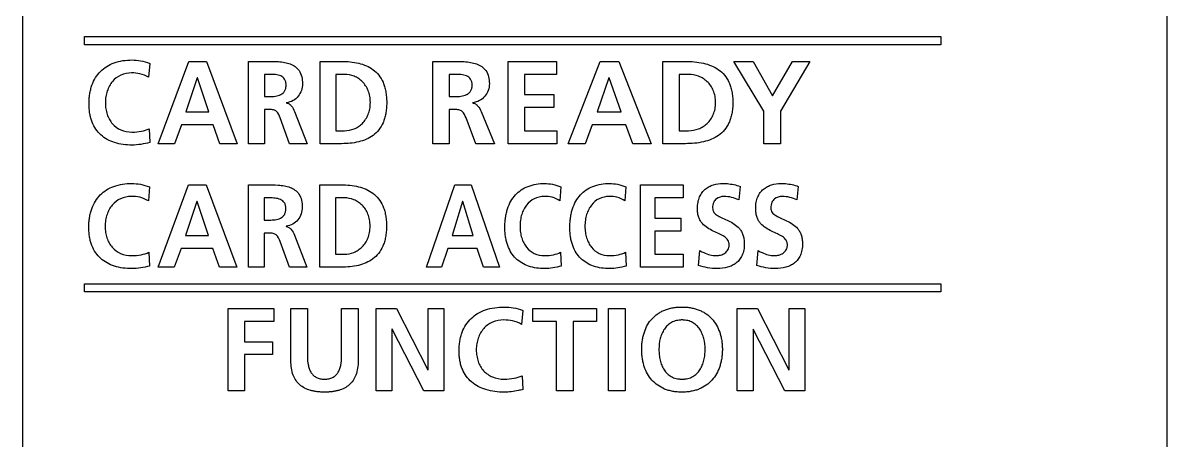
# Model space of a CAD drawing. Extents: x -3 to 204, y 0 to 150.
# Drawn here: x 176 to 203.8, y 91.8 to 101.93 of the extents above; entities that cross this region are included whole.
import ezdxf

# ---------------------------------------------------------------- set-up
doc = ezdxf.new("R2010")
doc.units = 0
doc.header["$LTSCALE"] = 19.36
doc.layers.get('0').update_dxf_attribs({"linetype": 'CONTINUOUS'})

msp = doc.modelspace()

# ---------------------------------------------------------------- linework, layer by layer
at = {"color": 7, "linetype": 'CONTINUOUS'}
for p, q in [((176, 16.5), (176, 121.5)), ((203.8, 16.5), (203.8, 121.5)), ((177.5007, 101.5994), (198.3008, 101.5994)), ((177.5007, 101.3992), (177.5007, 101.5994)), ((198.3008, 101.5994), (198.3008, 101.3992)), ((198.3008, 101.3992), (177.5007, 101.3992)), ((179.0806, 100.9496), (179.0534, 100.6116)), ((179.2887, 98.9993), (180.0294, 100.9982)), ((180.0294, 100.9982), (180.46, 100.9982)), ((180.46, 100.9982), (181.2062, 98.9993)), ((181.4849, 100.9982), (181.8963, 100.9982)), ((181.4849, 98.9993), (181.4849, 100.9982)), ((183.2213, 100.9982), (183.7415, 100.9982)), ((183.2213, 98.9993), (183.2213, 100.9982)), ((185.9591, 100.9982), (186.3918, 100.9982)), ((185.9591, 98.9993), (185.9591, 100.9982)), ((187.787, 100.9982), (188.9666, 100.9982)), ((187.787, 98.9993), (187.787, 100.9982)), ((188.9666, 100.9982), (188.9666, 100.6833)), ((189.245, 98.9993), (190.0239, 100.9982)), ((190.0239, 100.9982), (190.4763, 100.9982)), ((190.4763, 100.9982), (191.2611, 98.9993)), ((191.5477, 100.9982), (192.0948, 100.9982)), ((191.5477, 98.9993), (191.5477, 100.9982)), ((193.2723, 100.9982), (193.7419, 100.9982)), ((194.0027, 99.7896), (193.2723, 100.9982)), ((193.7419, 100.9982), (194.2146, 100.1593)), ((194.2146, 100.1593), (194.6955, 100.9982)), ((195.1196, 100.9982), (194.4037, 99.7896)), ((194.6955, 100.9982), (195.1196, 100.9982)), ((181.9917, 100.6833), (181.8663, 100.6833)), ((181.8663, 100.6833), (181.8663, 100.1448)), ((183.8149, 100.6833), (183.6026, 100.6833)), ((183.6026, 100.6833), (183.6026, 99.3142)), ((186.4917, 100.6833), (186.3601, 100.6833)), ((186.3601, 100.6833), (186.3601, 100.1448)), ((188.9666, 100.6833), (188.1877, 100.6833)), ((188.1877, 100.6833), (188.1877, 100.1907)), ((192.172, 100.6833), (191.9487, 100.6833)), ((191.9487, 100.6833), (191.9487, 99.3142)), ((180.234, 100.5972), (179.9588, 99.7724)), ((180.2395, 100.5972), (180.234, 100.5972)), ((180.5145, 99.7724), (180.2395, 100.5972)), ((190.2386, 100.5972), (189.9492, 99.7724)), ((190.2444, 100.5972), (190.2386, 100.5972)), ((190.5335, 99.7724), (190.2444, 100.5972)), ((181.8663, 100.1448), (181.9917, 100.1448)), ((186.3601, 100.1448), (186.4917, 100.1448)), ((188.1877, 100.1907), (188.9008, 100.1907)), ((188.9008, 100.1907), (188.9008, 99.8758)), ((181.989, 99.8299), (181.8663, 99.8299)), ((181.8663, 99.8299), (181.8663, 98.9993)), ((182.4003, 99.9929), (182.4003, 99.9874)), ((186.4889, 99.8299), (186.3601, 99.8299)), ((186.3601, 99.8299), (186.3601, 98.9993)), ((186.9216, 99.9929), (186.9216, 99.9874)), ((188.9008, 99.8758), (188.1877, 99.8758)), ((188.1877, 99.8758), (188.1877, 99.3142)), ((179.9588, 99.7724), (180.5145, 99.7724)), ((182.4816, 98.9993), (182.2528, 99.6236)), ((182.6015, 99.781), (182.9067, 98.9993)), ((187.0074, 98.9993), (186.7666, 99.6236)), ((187.1332, 99.781), (187.4543, 98.9993)), ((189.9492, 99.7724), (190.5335, 99.7724)), ((194.0027, 98.9993), (194.0027, 99.7896)), ((194.4037, 99.7896), (194.4037, 98.9993)), ((179.0668, 99.3631), (179.0834, 99.0279)), ((179.8499, 99.4575), (179.6835, 98.9993)), ((180.6206, 99.4575), (179.8499, 99.4575)), ((180.7839, 98.9993), (180.6206, 99.4575)), ((183.6026, 99.3142), (183.8149, 99.3142)), ((188.1877, 99.3142), (188.9722, 99.3142)), ((188.9722, 99.3142), (188.9722, 98.9993)), ((189.8348, 99.4575), (189.6601, 98.9993)), ((190.6451, 99.4575), (189.8348, 99.4575)), ((190.8174, 98.9993), (190.6451, 99.4575)), ((191.9487, 99.3142), (192.172, 99.3142)), ((179.6835, 98.9993), (179.2887, 98.9993)), ((181.2062, 98.9993), (180.7839, 98.9993)), ((181.8663, 98.9993), (181.4849, 98.9993)), ((182.9067, 98.9993), (182.4816, 98.9993)), ((183.7415, 98.9993), (183.2213, 98.9993)), ((186.3601, 98.9993), (185.9591, 98.9993)), ((187.4543, 98.9993), (187.0074, 98.9993)), ((188.9722, 98.9993), (187.787, 98.9993)), ((189.6601, 98.9993), (189.245, 98.9993)), ((191.2611, 98.9993), (190.8174, 98.9993)), ((192.0948, 98.9993), (191.5477, 98.9993)), ((194.4037, 98.9993), (194.0027, 98.9993)), ((179.0751, 97.9496), (179.0482, 97.6117)), ((179.2832, 95.9993), (180.0242, 97.9982)), ((180.0242, 97.9982), (180.4545, 97.9982)), ((180.4545, 97.9982), (181.2007, 95.9993)), ((181.4798, 97.9982), (181.8911, 97.9982)), ((181.4798, 95.9993), (181.4798, 97.9982)), ((183.2161, 97.9982), (183.7363, 97.9982)), ((183.2161, 95.9993), (183.2161, 97.9982)), ((185.8075, 95.9993), (186.4931, 97.9982)), ((186.4931, 97.9982), (186.8906, 97.9982)), ((186.8906, 97.9982), (187.581, 95.9993)), ((189.0738, 97.9496), (189.0486, 97.6117)), ((190.6516, 97.9496), (190.6265, 97.6117)), ((191.0027, 97.9982), (192.0407, 97.9982)), ((191.0027, 95.9993), (191.0027, 97.9982)), ((192.0407, 97.9982), (192.0407, 97.6833)), ((193.4246, 97.961), (193.3919, 97.6316)), ((194.8388, 97.961), (194.8061, 97.6316)), ((180.2285, 97.5972), (179.9536, 96.7724)), ((180.234, 97.5972), (180.2285, 97.5972)), ((180.5089, 96.7724), (180.234, 97.5972)), ((181.9862, 97.6833), (181.8608, 97.6833)), ((181.8608, 97.6833), (181.8608, 97.1448)), ((183.8097, 97.6833), (183.5971, 97.6833)), ((183.5971, 97.6833), (183.5971, 96.3142)), ((186.6819, 97.5972), (186.4273, 96.7724)), ((186.6867, 97.5972), (186.6819, 97.5972)), ((186.9413, 96.7724), (186.6867, 97.5972)), ((192.0407, 97.6833), (191.3555, 97.6833)), ((191.3555, 97.6833), (191.3555, 97.1907)), ((181.8608, 97.1448), (181.9862, 97.1448)), ((191.3555, 97.1907), (191.9828, 97.1907)), ((191.9828, 97.1907), (191.9828, 96.8758)), ((179.9536, 96.7724), (180.5089, 96.7724)), ((181.9834, 96.83), (181.8608, 96.83)), ((181.8608, 96.83), (181.8608, 95.9993)), ((182.3948, 96.9929), (182.3948, 96.9874)), ((182.5963, 96.781), (182.9012, 95.9993)), ((186.4273, 96.7724), (186.9413, 96.7724)), ((191.9828, 96.8758), (191.3555, 96.8758)), ((191.3555, 96.8758), (191.3555, 96.3142)), ((182.4764, 95.9993), (182.2477, 96.6236)), ((179.0617, 96.3631), (179.0778, 96.0279)), ((179.8447, 96.4575), (179.6783, 95.9993)), ((180.6154, 96.4575), (179.8447, 96.4575)), ((180.7787, 95.9993), (180.6154, 96.4575)), ((183.5971, 96.3142), (183.8097, 96.3142)), ((186.3263, 96.4575), (186.1727, 95.9993)), ((187.0395, 96.4575), (186.3263, 96.4575)), ((187.1907, 95.9993), (187.0395, 96.4575)), ((189.061, 96.3631), (189.0762, 96.0279)), ((190.6389, 96.3631), (190.6541, 96.0279)), ((191.3555, 96.3142), (192.0459, 96.3142)), ((192.0459, 96.3142), (192.0459, 95.9993)), ((192.4169, 96.0424), (192.4496, 96.4031)), ((193.8311, 96.0424), (193.8639, 96.4031)), ((179.6783, 95.9993), (179.2832, 95.9993)), ((181.2007, 95.9993), (180.7787, 95.9993)), ((181.8608, 95.9993), (181.4798, 95.9993)), ((182.9012, 95.9993), (182.4764, 95.9993)), ((183.7363, 95.9993), (183.2161, 95.9993)), ((186.1727, 95.9993), (185.8075, 95.9993)), ((187.581, 95.9993), (187.1907, 95.9993)), ((192.0459, 95.9993), (191.0027, 95.9993)), ((177.5007, 95.5994), (198.3008, 95.5994)), ((177.5007, 95.3992), (177.5007, 95.5994)), ((198.3008, 95.3992), (177.5007, 95.3992)), ((198.3008, 95.5994), (198.3008, 95.3992)), ((180.9861, 94.9982), (182.0971, 94.9982)), ((180.9861, 92.9994), (180.9861, 94.9982)), ((182.0971, 94.9982), (182.0971, 94.6833)), ((182.513, 94.9982), (182.9136, 94.9982)), ((182.513, 93.7211), (182.513, 94.9982)), ((182.9136, 94.9982), (182.9136, 93.8441)), ((183.7442, 94.9982), (184.1452, 94.9982)), ((183.7442, 93.8441), (183.7442, 94.9982)), ((184.1452, 94.9982), (184.1452, 93.7211)), ((184.5838, 94.9982), (185.0764, 94.9982)), ((184.5838, 92.9994), (184.5838, 94.9982)), ((185.0764, 94.9982), (185.8382, 93.5034)), ((185.844, 94.9982), (186.2278, 94.9982)), ((185.844, 93.5034), (185.844, 94.9982)), ((186.2278, 94.9982), (186.2278, 92.9994)), ((188.1467, 94.9496), (188.1181, 94.6117)), ((188.3934, 94.9982), (189.9399, 94.9982)), ((188.3934, 94.6833), (188.3934, 94.9982)), ((189.9399, 94.9982), (189.9399, 94.6833)), ((190.2303, 94.9982), (190.6313, 94.9982)), ((190.2303, 92.9994), (190.2303, 94.9982)), ((190.6313, 94.9982), (190.6313, 92.9994)), ((193.3557, 94.9982), (193.8483, 94.9982)), ((193.3557, 92.9994), (193.3557, 94.9982)), ((193.8483, 94.9982), (194.6097, 93.5034)), ((194.6156, 94.9982), (194.9994, 94.9982)), ((194.6156, 93.5034), (194.6156, 94.9982)), ((194.9994, 94.9982), (194.9994, 92.9994)), ((182.0971, 94.6833), (181.3867, 94.6833)), ((181.3867, 94.6833), (181.3867, 94.1907)), ((188.9663, 94.6833), (188.3934, 94.6833)), ((188.9663, 92.9994), (188.9663, 94.6833)), ((189.9399, 94.6833), (189.3673, 94.6833)), ((189.3673, 94.6833), (189.3673, 92.9994)), ((184.9731, 94.4942), (184.9676, 94.4942)), ((184.9676, 94.4942), (184.9676, 92.9994)), ((185.7379, 92.9994), (184.9731, 94.4942)), ((193.745, 94.4942), (193.7395, 94.4942)), ((193.7395, 94.4942), (193.7395, 92.9994)), ((194.5098, 92.9994), (193.745, 94.4942)), ((181.3867, 94.1907), (182.0627, 94.1907)), ((182.0627, 94.1907), (182.0627, 93.8758)), ((182.0627, 93.8758), (181.3867, 93.8758)), ((181.3867, 93.8758), (181.3867, 92.9994)), ((185.8382, 93.5034), (185.844, 93.5034)), ((194.6097, 93.5034), (194.6156, 93.5034)), ((188.1322, 93.3632), (188.1495, 93.028)), ((181.3867, 92.9994), (180.9861, 92.9994)), ((184.9676, 92.9994), (184.5838, 92.9994)), ((186.2278, 92.9994), (185.7379, 92.9994)), ((189.3673, 92.9994), (188.9663, 92.9994)), ((190.6313, 92.9994), (190.2303, 92.9994)), ((193.7395, 92.9994), (193.3557, 92.9994)), ((194.9994, 92.9994), (194.5098, 92.9994))]:
    msp.add_line(p, q, dxfattribs=at)
for points, knots in [([(178.65, 98.9649), (178.5076, 98.9649), (178.2975, 98.99), (178.0484, 99.0958), (177.8928, 99.2057), (177.7668, 99.3492), (177.6911, 99.4936), (177.6481, 99.6225), (177.6243, 99.7292), (177.6124, 99.8234), (177.6076, 99.9026), (177.6064, 99.9646), (177.6075, 100.0271), (177.6121, 100.1081), (177.6232, 100.2051), (177.6457, 100.3159), (177.6865, 100.4511), (177.7587, 100.6043), (177.8807, 100.7601), (178.0343, 100.8825), (178.2858, 101.0033), (178.503, 101.0326), (178.65, 101.0326)], [0, 0, 0, 0, 0.1282194, 0.1864203, 0.2424287, 0.2983827, 0.3568519, 0.3879177, 0.4206079, 0.4552279, 0.4733551, 0.4920693, 0.5110789, 0.5295808, 0.5651463, 0.5989711, 0.6312765, 0.6922477, 0.7503482, 0.8080039, 0.8675941, 1, 1, 1, 1]), ([(178.65, 101.0326), (178.7203, 101.0326), (178.8671, 101.0173), (179.0099, 100.9787), (179.0806, 100.9496)], [0, 0, 0, 0, 0.4793462, 1, 1, 1, 1]), ([(181.8963, 100.9982), (182.0004, 100.9982), (182.1554, 100.9996), (182.3571, 100.9774), (182.4966, 100.9418), (182.6205, 100.8786), (182.7631, 100.7328), (182.7923, 100.5668), (182.7923, 100.457)], [0, 0, 0, 0, 0.2590775, 0.3849479, 0.503667, 0.6155466, 0.726778, 1, 1, 1, 1]), ([(183.7415, 100.9982), (183.8814, 100.9982), (184.0888, 100.9815), (184.3454, 100.8981), (184.5137, 100.8023), (184.6551, 100.6659), (184.7413, 100.5194), (184.7907, 100.3835), (184.8186, 100.2664), (184.8324, 100.1609), (184.8381, 100.0704), (184.8396, 99.9988), (184.8381, 99.9271), (184.8324, 99.8366), (184.8186, 99.7311), (184.7907, 99.614), (184.7413, 99.4781), (184.6551, 99.3316), (184.5137, 99.1952), (184.3454, 99.0994), (184.0888, 99.016), (183.8814, 98.9993), (183.7415, 98.9993)], [0, 0, 0, 0, 0.1234038, 0.1810895, 0.2368133, 0.2927297, 0.3523319, 0.3849069, 0.4200251, 0.4582188, 0.4786323, 0.5, 0.5213677, 0.5417812, 0.5799749, 0.6150931, 0.6476681, 0.7072703, 0.7631867, 0.8189105, 0.8765962, 1, 1, 1, 1]), ([(186.3918, 100.9982), (186.5012, 100.9982), (186.6641, 100.9996), (186.8759, 100.9774), (187.0223, 100.942), (187.1521, 100.8792), (187.3013, 100.7352), (187.3337, 100.5672), (187.3337, 100.457)], [0, 0, 0, 0, 0.2634483, 0.3913897, 0.5117658, 0.6243808, 0.734728, 1, 1, 1, 1]), ([(192.0948, 100.9982), (192.2418, 100.9982), (192.4593, 100.9816), (192.7291, 100.8984), (192.9058, 100.8029), (193.0546, 100.667), (193.1459, 100.52), (193.1979, 100.3837), (193.2273, 100.2666), (193.2419, 100.1609), (193.2479, 100.0704), (193.2494, 99.9988), (193.2479, 99.9271), (193.2419, 99.8366), (193.2273, 99.731), (193.1979, 99.6138), (193.1459, 99.4776), (193.0546, 99.3305), (192.9058, 99.1946), (192.7291, 99.0991), (192.4593, 99.0159), (192.2418, 98.9993), (192.0948, 98.9993)], [0, 0, 0, 0, 0.126202, 0.1849432, 0.2412731, 0.2971522, 0.3559569, 0.3878561, 0.4221316, 0.4593353, 0.4792053, 0.5, 0.5207947, 0.5406647, 0.5778684, 0.6121439, 0.6440431, 0.7028478, 0.7587269, 0.8150568, 0.873798, 1, 1, 1, 1]), ([(178.642, 100.7178), (178.5517, 100.7178), (178.3737, 100.6838), (178.1957, 100.5459), (178.0984, 100.4028), (178.0446, 100.2781), (178.0176, 100.1642), (178.0065, 100.0679), (178.0038, 99.9931), (178.0065, 99.9186), (178.0173, 99.8234), (178.0439, 99.7109), (178.0974, 99.588), (178.1951, 99.4468), (178.3774, 99.3115), (178.5575, 99.2801), (178.65, 99.2801)], [0, 0, 0, 0, 0.1257145, 0.2428695, 0.3029401, 0.3653613, 0.4309092, 0.4650608, 0.5001885, 0.5350154, 0.5688077, 0.6335029, 0.6950086, 0.7543005, 0.8712802, 1, 1, 1, 1]), ([(179.0534, 100.6116), (178.9888, 100.65), (178.8541, 100.7064), (178.7099, 100.7178), (178.642, 100.7178)], [0, 0, 0, 0, 0.5254599, 1, 1, 1, 1]), ([(181.9917, 100.1448), (182.0392, 100.1448), (182.11, 100.1474), (182.2012, 100.165), (182.2639, 100.1877), (182.3189, 100.2229), (182.3545, 100.2646), (182.3748, 100.3048), (182.3863, 100.3399), (182.392, 100.3722), (182.3944, 100.4002), (182.395, 100.4222), (182.3944, 100.4441), (182.3921, 100.471), (182.3864, 100.502), (182.375, 100.5356), (182.3549, 100.5739), (182.3194, 100.6134), (182.2646, 100.6458), (182.2021, 100.6662), (182.1106, 100.6816), (182.0395, 100.6833), (181.9917, 100.6833)], [0, 0, 0, 0, 0.1282826, 0.1906506, 0.2502029, 0.3074432, 0.3651439, 0.395823, 0.4287209, 0.4646789, 0.4840724, 0.5045345, 0.5242979, 0.5429931, 0.5775674, 0.609125, 0.6385446, 0.6941096, 0.7498773, 0.8086169, 0.8707425, 1, 1, 1, 1]), ([(183.8149, 99.3142), (183.8938, 99.3142), (184.0144, 99.338), (184.1561, 99.4131), (184.2517, 99.4913), (184.3322, 99.5903), (184.3828, 99.688), (184.4124, 99.7746), (184.429, 99.8453), (184.4393, 99.9205), (184.4427, 99.9988), (184.4393, 100.077), (184.429, 100.1523), (184.4124, 100.2231), (184.3828, 100.3097), (184.3322, 100.4074), (184.2517, 100.5064), (184.1561, 100.5845), (184.0144, 100.6596), (183.8938, 100.6833), (183.8149, 100.6833)], [0, 0, 0, 0, 0.114571, 0.1725432, 0.2315493, 0.2924356, 0.356377, 0.3899981, 0.4249793, 0.4615572, 0.4999812, 0.5384326, 0.5750306, 0.6100255, 0.6436546, 0.7075986, 0.7684765, 0.8274709, 0.8854335, 1, 1, 1, 1]), ([(186.4917, 100.1448), (186.5417, 100.1448), (186.6162, 100.1474), (186.712, 100.165), (186.7779, 100.1876), (186.8356, 100.2225), (186.8733, 100.2644), (186.8948, 100.3047), (186.9069, 100.3399), (186.9129, 100.3722), (186.9154, 100.4002), (186.916, 100.4222), (186.9154, 100.4441), (186.9129, 100.471), (186.907, 100.5021), (186.895, 100.5357), (186.8736, 100.5742), (186.8361, 100.6137), (186.7786, 100.6459), (186.713, 100.6662), (186.6167, 100.6816), (186.542, 100.6833), (186.4917, 100.6833)], [0, 0, 0, 0, 0.130692, 0.1940865, 0.2543589, 0.3117774, 0.3688491, 0.398865, 0.4308727, 0.4657356, 0.4845139, 0.5043202, 0.5234502, 0.5415529, 0.5750781, 0.6057937, 0.6346009, 0.6896414, 0.7456743, 0.8051876, 0.8683609, 1, 1, 1, 1]), ([(192.172, 99.3142), (192.2548, 99.3142), (192.3809, 99.3377), (192.5301, 99.4128), (192.6307, 99.4908), (192.7154, 99.5898), (192.7688, 99.6877), (192.8, 99.7745), (192.8175, 99.8452), (192.8283, 99.9205), (192.8319, 99.9988), (192.8283, 100.0771), (192.8175, 100.1524), (192.8, 100.2231), (192.7688, 100.3099), (192.7154, 100.4079), (192.6307, 100.5068), (192.5301, 100.5848), (192.3809, 100.6599), (192.2548, 100.6833), (192.172, 100.6833)], [0, 0, 0, 0, 0.117356, 0.1762325, 0.2356328, 0.2963174, 0.3594488, 0.3924584, 0.4267098, 0.4624597, 0.4999811, 0.5375294, 0.573299, 0.6075636, 0.640581, 0.7037148, 0.7643915, 0.8237807, 0.8826482, 1, 1, 1, 1]), ([(182.7923, 100.457), (182.7923, 100.3487), (182.7382, 100.1781), (182.5657, 100.0357), (182.4571, 100.001), (182.4003, 99.9929)], [0, 0, 0, 0, 0.4938886, 0.7382153, 1, 1, 1, 1]), ([(187.3337, 100.457), (187.3337, 100.4006), (187.3155, 100.2888), (187.2306, 100.1421), (187.0943, 100.0349), (186.9812, 100.0009), (186.9216, 99.9929)], [0, 0, 0, 0, 0.2497564, 0.4897012, 0.7340001, 1, 1, 1, 1]), ([(182.2528, 99.6236), (182.2318, 99.6811), (182.1975, 99.7711), (182.0841, 99.8268), (182.0229, 99.8299), (181.989, 99.8299)], [0, 0, 0, 0, 0.5037121, 0.720589, 1, 1, 1, 1]), ([(182.4003, 99.9874), (182.4247, 99.9854), (182.4734, 99.9683), (182.547, 99.8974), (182.5814, 99.8281), (182.6015, 99.781)], [0, 0, 0, 0, 0.243921, 0.4909166, 1, 1, 1, 1]), ([(186.7666, 99.6236), (186.7444, 99.6815), (186.7068, 99.7725), (186.5886, 99.8268), (186.5247, 99.8299), (186.4889, 99.8299)], [0, 0, 0, 0, 0.4952646, 0.7145348, 1, 1, 1, 1]), ([(186.9216, 99.9874), (186.9472, 99.9854), (186.9979, 99.9687), (187.0753, 99.8982), (187.1119, 99.8283), (187.1332, 99.781)], [0, 0, 0, 0, 0.2491949, 0.4970075, 1, 1, 1, 1]), ([(178.65, 99.2801), (178.7274, 99.2801), (178.8691, 99.2959), (179.0097, 99.332), (179.0668, 99.3631)], [0, 0, 0, 0, 0.5435444, 1, 1, 1, 1]), ([(178.6448, 95.9649), (178.5024, 95.9649), (178.2923, 95.99), (178.0431, 96.0958), (177.8875, 96.2057), (177.7615, 96.3492), (177.6859, 96.4936), (177.6429, 96.6225), (177.6191, 96.7292), (177.6072, 96.8235), (177.6024, 96.9026), (177.6012, 96.9646), (177.6024, 97.0271), (177.6069, 97.1081), (177.618, 97.2051), (177.6405, 97.3159), (177.6813, 97.4511), (177.7535, 97.6043), (177.8755, 97.7601), (178.0291, 97.8825), (178.2807, 98.0033), (178.4978, 98.0326), (178.6448, 98.0326)], [0, 0, 0, 0, 0.1282597, 0.1864609, 0.2424627, 0.2984078, 0.3568697, 0.387933, 0.4206215, 0.4552403, 0.473367, 0.4920807, 0.5110899, 0.5295914, 0.5651562, 0.5989801, 0.6312848, 0.6922546, 0.7503539, 0.8080082, 0.867597, 1, 1, 1, 1]), ([(178.6448, 98.0326), (178.7152, 98.0326), (178.8618, 98.0173), (179.0045, 97.9787), (179.0751, 97.9496)], [0, 0, 0, 0, 0.4796112, 1, 1, 1, 1]), ([(181.8911, 97.9982), (181.9952, 97.9982), (182.1502, 97.9996), (182.3518, 97.9774), (182.4913, 97.9419), (182.6151, 97.8786), (182.7577, 97.7328), (182.7868, 97.5668), (182.7868, 97.457)], [0, 0, 0, 0, 0.2590925, 0.3849463, 0.5036421, 0.6155011, 0.7267263, 1, 1, 1, 1]), ([(183.7363, 97.9982), (183.8762, 97.9982), (184.0836, 97.9815), (184.3403, 97.8981), (184.5086, 97.8023), (184.65, 97.666), (184.7361, 97.5194), (184.7855, 97.3835), (184.8134, 97.2665), (184.8273, 97.1609), (184.833, 97.0704), (184.8344, 96.9988), (184.833, 96.9272), (184.8273, 96.8366), (184.8134, 96.7311), (184.7855, 96.614), (184.7361, 96.4781), (184.65, 96.3316), (184.5086, 96.1952), (184.3403, 96.0994), (184.0836, 96.016), (183.8762, 95.9993), (183.7363, 95.9993)], [0, 0, 0, 0, 0.1234038, 0.1810895, 0.2368133, 0.2927297, 0.3523319, 0.3849069, 0.4200251, 0.4582188, 0.4786323, 0.5, 0.5213677, 0.5417812, 0.5799749, 0.6150931, 0.6476681, 0.7072703, 0.7631867, 0.8189105, 0.8765962, 1, 1, 1, 1]), ([(188.6759, 95.9649), (188.5439, 95.9649), (188.3481, 95.9905), (188.118, 96.0965), (187.974, 96.2069), (187.8578, 96.3505), (187.7883, 96.4942), (187.7487, 96.6227), (187.7267, 96.7293), (187.7158, 96.8235), (187.7113, 96.9027), (187.7102, 96.9646), (187.7113, 97.0271), (187.7154, 97.108), (187.7257, 97.205), (187.7465, 97.3157), (187.7841, 97.4505), (187.8504, 97.6031), (187.9628, 97.7589), (188.1048, 97.8817), (188.3368, 98.0027), (188.5395, 98.0326), (188.6759, 98.0326)], [0, 0, 0, 0, 0.1234794, 0.1801618, 0.2355012, 0.2917744, 0.3515422, 0.3835772, 0.4174174, 0.4533391, 0.4721647, 0.4916045, 0.5113513, 0.5305668, 0.5674766, 0.6025113, 0.6358646, 0.6983433, 0.7570101, 0.8142145, 0.8724122, 1, 1, 1, 1]), ([(188.6759, 98.0326), (188.741, 98.0326), (188.877, 98.0172), (189.0089, 97.9785), (189.0738, 97.9496)], [0, 0, 0, 0, 0.4779261, 1, 1, 1, 1]), ([(190.2537, 95.9649), (190.1218, 95.9649), (189.9259, 95.9905), (189.6959, 96.0965), (189.5519, 96.2069), (189.4356, 96.3505), (189.3662, 96.4942), (189.3266, 96.6227), (189.3046, 96.7293), (189.2936, 96.8235), (189.2892, 96.9027), (189.2881, 96.9646), (189.2891, 97.0271), (189.2933, 97.108), (189.3036, 97.205), (189.3244, 97.3157), (189.362, 97.4505), (189.4282, 97.6031), (189.5406, 97.7589), (189.6827, 97.8817), (189.9146, 98.0027), (190.1174, 98.0326), (190.2537, 98.0326)], [0, 0, 0, 0, 0.1234794, 0.1801618, 0.2355012, 0.2917744, 0.3515422, 0.3835772, 0.4174174, 0.4533391, 0.4721647, 0.4916045, 0.5113513, 0.5305668, 0.5674766, 0.6025113, 0.6358646, 0.6983433, 0.7570101, 0.8142145, 0.8724122, 1, 1, 1, 1]), ([(190.2537, 98.0326), (190.3188, 98.0326), (190.4549, 98.0172), (190.5867, 97.9785), (190.6516, 97.9496)], [0, 0, 0, 0, 0.4779261, 1, 1, 1, 1]), ([(192.8479, 96.2801), (192.8832, 96.2801), (192.9558, 96.2907), (193.0405, 96.3279), (193.098, 96.3755), (193.1325, 96.4208), (193.1511, 96.4659), (193.1587, 96.5057), (193.1607, 96.5383), (193.1587, 96.5713), (193.1503, 96.6126), (193.1293, 96.6595), (193.0895, 96.7065), (193.0198, 96.7606), (192.912, 96.814), (192.772, 96.8739), (192.6296, 96.9476), (192.5228, 97.0358), (192.4568, 97.1281), (192.4182, 97.2123), (192.3986, 97.2927), (192.3903, 97.3642), (192.3886, 97.4163), (192.3896, 97.4631), (192.393, 97.5147), (192.4012, 97.5756), (192.4176, 97.6438), (192.4467, 97.7245), (192.4966, 97.8128), (192.5769, 97.8979), (192.6717, 97.9609), (192.8124, 98.0179), (192.9276, 98.0326), (193.004, 98.0326)], [0, 0, 0, 0, 0.039424, 0.0807323, 0.1013463, 0.122052, 0.1435713, 0.1550306, 0.1671877, 0.1799091, 0.191769, 0.2140693, 0.2362932, 0.2597777, 0.3119951, 0.3697761, 0.4297447, 0.4903495, 0.5219063, 0.5556161, 0.5929996, 0.6136214, 0.6358098, 0.6510764, 0.6657624, 0.6935355, 0.719444, 0.7438003, 0.7890047, 0.8315063, 0.8730886, 0.914858, 1, 1, 1, 1]), ([(193.004, 98.0326), (193.0411, 98.0326), (193.1837, 98.0274), (193.3259, 97.9983), (193.4246, 97.961)], [0, 0, 0, 0, 0.2606377, 1, 1, 1, 1]), ([(194.2618, 96.2801), (194.2972, 96.2801), (194.3698, 96.2907), (194.4547, 96.3279), (194.5122, 96.3755), (194.5467, 96.4208), (194.5653, 96.4659), (194.573, 96.5057), (194.5749, 96.5383), (194.5729, 96.5713), (194.5645, 96.6126), (194.5435, 96.6595), (194.5037, 96.7065), (194.4341, 96.7606), (194.3263, 96.814), (194.1864, 96.8739), (194.044, 96.9476), (193.9373, 97.0358), (193.8713, 97.1281), (193.8327, 97.2123), (193.8131, 97.2927), (193.8049, 97.3642), (193.8031, 97.4163), (193.8041, 97.4631), (193.8075, 97.5147), (193.8157, 97.5756), (193.8321, 97.6438), (193.8611, 97.7244), (193.911, 97.8128), (193.9912, 97.8979), (194.0859, 97.9609), (194.2266, 98.0179), (194.3418, 98.0326), (194.4182, 98.0326)], [0, 0, 0, 0, 0.0394989, 0.0808434, 0.1014653, 0.1221748, 0.1436956, 0.1551554, 0.167313, 0.180035, 0.1918951, 0.2141947, 0.2364154, 0.2598945, 0.312096, 0.369858, 0.4298084, 0.4904, 0.5219534, 0.5556619, 0.593046, 0.6136684, 0.6358577, 0.6511249, 0.6658114, 0.6935845, 0.7194913, 0.7438434, 0.7890317, 0.831509, 0.8730666, 0.9148209, 1, 1, 1, 1]), ([(194.4182, 98.0326), (194.4553, 98.0326), (194.5978, 98.0273), (194.7401, 97.9983), (194.8388, 97.961)], [0, 0, 0, 0, 0.2603003, 1, 1, 1, 1]), ([(178.6369, 97.7178), (178.5466, 97.7178), (178.3686, 97.6838), (178.1905, 97.5459), (178.0933, 97.4028), (178.0394, 97.2781), (178.0124, 97.1642), (178.0014, 97.0679), (177.9986, 96.9931), (178.0013, 96.9186), (178.0121, 96.8234), (178.0387, 96.7109), (178.0922, 96.5881), (178.19, 96.4468), (178.3722, 96.3115), (178.5523, 96.2801), (178.6448, 96.2801)], [0, 0, 0, 0, 0.1257145, 0.2428695, 0.3029401, 0.3653613, 0.4309092, 0.4650608, 0.5001885, 0.5350154, 0.5688077, 0.6335029, 0.6950086, 0.7543005, 0.8712802, 1, 1, 1, 1]), ([(179.0482, 97.6117), (178.9835, 97.65), (178.8489, 97.7064), (178.7047, 97.7178), (178.6369, 97.7178)], [0, 0, 0, 0, 0.5257495, 1, 1, 1, 1]), ([(181.9862, 97.1448), (182.0337, 97.1448), (182.1046, 97.1474), (182.1958, 97.165), (182.2585, 97.1877), (182.3135, 97.2229), (182.349, 97.2646), (182.3693, 97.3048), (182.3808, 97.34), (182.3865, 97.3722), (182.3889, 97.4002), (182.3895, 97.4223), (182.3889, 97.4441), (182.3866, 97.471), (182.3809, 97.502), (182.3696, 97.5356), (182.3494, 97.5739), (182.3139, 97.6134), (182.2592, 97.6458), (182.1967, 97.6662), (182.1052, 97.6816), (182.0341, 97.6833), (181.9862, 97.6833)], [0, 0, 0, 0, 0.1284008, 0.190768, 0.2502958, 0.3075016, 0.365172, 0.3958404, 0.4287307, 0.4646836, 0.4840749, 0.504535, 0.5242964, 0.5429896, 0.5775588, 0.6091089, 0.6385176, 0.6940517, 0.7497845, 0.8084995, 0.8706244, 1, 1, 1, 1]), ([(183.8097, 96.3142), (183.8886, 96.3142), (184.0091, 96.338), (184.1508, 96.4131), (184.2464, 96.4913), (184.3269, 96.5903), (184.3776, 96.688), (184.4072, 96.7746), (184.4239, 96.8453), (184.4341, 96.9205), (184.4375, 96.9988), (184.4341, 97.0771), (184.4239, 97.1523), (184.4072, 97.2231), (184.3776, 97.3097), (184.327, 97.4074), (184.2464, 97.5064), (184.1508, 97.5845), (184.0091, 97.6596), (183.8886, 97.6833), (183.8097, 97.6833)], [0, 0, 0, 0, 0.1145104, 0.1724843, 0.231503, 0.2924055, 0.356361, 0.3899875, 0.4249731, 0.4615543, 0.4999812, 0.5384355, 0.5750369, 0.6100361, 0.6436706, 0.7076287, 0.7685228, 0.8275298, 0.8854941, 1, 1, 1, 1]), ([(188.6683, 97.7178), (188.5844, 97.7178), (188.4167, 97.6824), (188.2538, 97.544), (188.1649, 97.4021), (188.1152, 97.2776), (188.0904, 97.1641), (188.0802, 97.0679), (188.0777, 96.9931), (188.0802, 96.9186), (188.0902, 96.8235), (188.1146, 96.7115), (188.164, 96.5888), (188.2534, 96.4488), (188.4203, 96.3128), (188.59, 96.2801), (188.6759, 96.2801)], [0, 0, 0, 0, 0.1208524, 0.2364942, 0.2972285, 0.3610995, 0.428685, 0.4640046, 0.5003643, 0.5364129, 0.5713618, 0.6380716, 0.7010023, 0.7609254, 0.8762881, 1, 1, 1, 1]), ([(189.0486, 97.6117), (188.9894, 97.6497), (188.8655, 97.7062), (188.7311, 97.7178), (188.6683, 97.7178)], [0, 0, 0, 0, 0.5284728, 1, 1, 1, 1]), ([(190.2462, 97.7178), (190.1623, 97.7178), (189.9945, 97.6824), (189.8317, 97.544), (189.7428, 97.4021), (189.6931, 97.2776), (189.6683, 97.1641), (189.6581, 97.0679), (189.6555, 96.9931), (189.658, 96.9186), (189.668, 96.8235), (189.6925, 96.7115), (189.7419, 96.5888), (189.8313, 96.4488), (189.9982, 96.3128), (190.1679, 96.2801), (190.2537, 96.2801)], [0, 0, 0, 0, 0.1208524, 0.2364942, 0.2972285, 0.3610995, 0.428685, 0.4640046, 0.5003643, 0.5364129, 0.5713618, 0.6380716, 0.7010023, 0.7609254, 0.8762881, 1, 1, 1, 1]), ([(190.6265, 97.6117), (190.5673, 97.6497), (190.4433, 97.7062), (190.3089, 97.7178), (190.2462, 97.7178)], [0, 0, 0, 0, 0.5284728, 1, 1, 1, 1]), ([(193.0339, 97.7178), (192.9698, 97.7178), (192.8624, 97.6906), (192.7693, 97.5703), (192.7569, 97.4857), (192.7569, 97.4397)], [0, 0, 0, 0, 0.4386209, 0.6858715, 1, 1, 1, 1]), ([(194.4485, 97.7178), (194.3842, 97.7178), (194.2766, 97.6908), (194.1835, 97.5703), (194.1712, 97.4857), (194.1712, 97.4397)], [0, 0, 0, 0, 0.4391812, 0.6861594, 1, 1, 1, 1]), ([(182.7868, 97.457), (182.7868, 97.3487), (182.7329, 97.1781), (182.5603, 97.0357), (182.4516, 97.001), (182.3948, 96.9929)], [0, 0, 0, 0, 0.4937621, 0.7380388, 1, 1, 1, 1]), ([(192.7569, 97.4397), (192.7569, 97.4016), (192.7809, 97.3217), (192.8622, 97.2585), (192.9369, 97.2178), (193.026, 97.1769), (193.1454, 97.1269), (193.2878, 97.0524), (193.3944, 96.9623), (193.4602, 96.8683), (193.4988, 96.7826), (193.5184, 96.7009), (193.5266, 96.6283), (193.5284, 96.5759), (193.5274, 96.5294), (193.524, 96.4786), (193.5157, 96.4187), (193.4991, 96.3515), (193.4694, 96.2716), (193.4178, 96.1837), (193.3339, 96.0991), (193.2334, 96.0365), (193.0794, 95.9787), (192.9529, 95.9649), (192.8679, 95.9649)], [0, 0, 0, 0, 0.0505035, 0.1024, 0.131907, 0.1636843, 0.2321052, 0.3035086, 0.3761352, 0.4141437, 0.4548274, 0.4999517, 0.5248186, 0.5515462, 0.5693467, 0.5864863, 0.6189532, 0.649328, 0.6779961, 0.7316634, 0.7829945, 0.8343645, 0.8873182, 1, 1, 1, 1]), ([(194.1712, 97.4397), (194.1712, 97.4016), (194.1951, 97.3217), (194.2764, 97.2585), (194.3511, 97.2178), (194.4402, 97.1769), (194.5596, 97.1269), (194.7021, 97.0524), (194.8086, 96.9623), (194.8745, 96.8683), (194.913, 96.7826), (194.9326, 96.7009), (194.9408, 96.6283), (194.9426, 96.5759), (194.9416, 96.5294), (194.9382, 96.4786), (194.9299, 96.4187), (194.9133, 96.3515), (194.8836, 96.2716), (194.832, 96.1837), (194.7481, 96.0991), (194.6476, 96.0365), (194.4936, 95.9787), (194.3671, 95.9649), (194.2821, 95.9649)], [0, 0, 0, 0, 0.0505035, 0.1024, 0.131907, 0.1636843, 0.2321052, 0.3035086, 0.3761352, 0.4141437, 0.4548274, 0.4999517, 0.5248186, 0.5515462, 0.5693467, 0.5864863, 0.6189532, 0.649328, 0.6779961, 0.7316634, 0.7829945, 0.8343645, 0.8873182, 1, 1, 1, 1]), ([(182.2477, 96.6236), (182.2266, 96.6812), (182.1922, 96.7712), (182.0787, 96.8268), (182.0174, 96.83), (181.9834, 96.83)], [0, 0, 0, 0, 0.5036103, 0.7206302, 1, 1, 1, 1]), ([(182.3948, 96.9874), (182.4192, 96.9854), (182.4679, 96.9683), (182.5415, 96.8974), (182.5761, 96.8281), (182.5963, 96.781)], [0, 0, 0, 0, 0.2437901, 0.490729, 1, 1, 1, 1]), ([(178.6448, 96.2801), (178.7222, 96.2801), (178.8639, 96.296), (179.0045, 96.332), (179.0617, 96.3631)], [0, 0, 0, 0, 0.5429571, 1, 1, 1, 1]), ([(188.6759, 96.2801), (188.7474, 96.2801), (188.8788, 96.296), (189.0088, 96.3324), (189.061, 96.3631)], [0, 0, 0, 0, 0.5412603, 1, 1, 1, 1]), ([(190.2537, 96.2801), (190.3253, 96.2801), (190.4567, 96.296), (190.5867, 96.3324), (190.6389, 96.3631)], [0, 0, 0, 0, 0.5412603, 1, 1, 1, 1]), ([(192.4496, 96.4031), (192.4799, 96.3845), (192.6026, 96.3178), (192.7436, 96.2801), (192.8479, 96.2801)], [0, 0, 0, 0, 0.2539844, 1, 1, 1, 1]), ([(193.8639, 96.4031), (193.8941, 96.3845), (194.0167, 96.3178), (194.1575, 96.2801), (194.2618, 96.2801)], [0, 0, 0, 0, 0.2540715, 1, 1, 1, 1]), ([(192.8679, 95.9649), (192.7902, 95.9649), (192.6362, 95.9763), (192.4895, 96.022), (192.4169, 96.0424)], [0, 0, 0, 0, 0.5073477, 1, 1, 1, 1]), ([(194.2821, 95.9649), (194.2044, 95.9649), (194.0503, 95.9763), (193.9037, 96.022), (193.8311, 96.0424)], [0, 0, 0, 0, 0.5076239, 1, 1, 1, 1]), ([(187.6944, 92.9649), (187.5448, 92.9649), (187.3248, 92.9897), (187.0625, 93.0954), (186.8989, 93.205), (186.7662, 93.3483), (186.6862, 93.4931), (186.6409, 93.6223), (186.6158, 93.7291), (186.6034, 93.8234), (186.5983, 93.9027), (186.597, 93.9647), (186.5982, 94.0271), (186.603, 94.1081), (186.6147, 94.2052), (186.6384, 94.316), (186.6814, 94.4515), (186.7577, 94.6052), (186.8862, 94.761), (187.0478, 94.883), (187.3128, 95.0038), (187.54, 95.0327), (187.6944, 95.0327)], [0, 0, 0, 0, 0.1312977, 0.1904861, 0.24694, 0.3027007, 0.3603312, 0.3907641, 0.4227006, 0.4564655, 0.4741337, 0.4923707, 0.5108955, 0.5289283, 0.5636108, 0.5966422, 0.6282627, 0.688258, 0.746006, 0.8039703, 0.8644706, 1, 1, 1, 1]), ([(187.6944, 95.0327), (187.7683, 95.0327), (187.9221, 95.0173), (188.0722, 94.9788), (188.1467, 94.9496)], [0, 0, 0, 0, 0.4801293, 1, 1, 1, 1]), ([(191.9852, 92.9652), (191.9754, 92.9654), (191.9463, 92.9663), (191.8805, 92.9705), (191.7901, 92.9824), (191.6872, 93.0062), (191.5619, 93.0493), (191.4205, 93.1251), (191.2789, 93.2505), (191.1689, 93.4053), (191.1048, 93.5535), (191.0688, 93.6819), (191.0493, 93.7851), (191.0396, 93.8744), (191.0357, 93.9481), (191.0348, 94.0046), (191.0357, 94.0611), (191.0397, 94.1347), (191.0495, 94.2237), (191.0693, 94.3263), (191.1056, 94.4537), (191.1704, 94.6004), (191.281, 94.753), (191.3987, 94.855), (191.5057, 94.9196), (191.5939, 94.9603), (191.6892, 94.9924), (191.7916, 95.0156), (191.8815, 95.0272), (191.9566, 95.0319), (191.9953, 95.0327), (192.0149, 95.0327)], [0, 0, 0, 0, 0.0092748, 0.0272996, 0.0618954, 0.0947934, 0.1262825, 0.1861563, 0.2440735, 0.3023664, 0.3629922, 0.3946896, 0.4274802, 0.4614763, 0.4789578, 0.4967725, 0.5145767, 0.5320284, 0.5659145, 0.5985421, 0.6300398, 0.6902152, 0.7480754, 0.8056325, 0.8350621, 0.865294, 0.8966248, 0.9293404, 0.9637118, 0.9816023, 1, 1, 1, 1]), ([(192.0149, 95.0327), (192.0342, 95.0326), (192.0724, 95.0319), (192.1466, 95.0271), (192.2357, 95.0152), (192.3372, 94.9916), (192.432, 94.959), (192.5199, 94.9178), (192.627, 94.8524), (192.7449, 94.7497), (192.8563, 94.5968), (192.9221, 94.4502), (192.959, 94.3232), (192.9792, 94.2213), (192.9914, 94.1145), (192.9953, 94.0046), (192.9914, 93.8945), (192.9794, 93.7874), (192.9595, 93.685), (192.9229, 93.557), (192.8578, 93.4088), (192.7471, 93.2538), (192.6053, 93.1276), (192.4641, 93.0507), (192.3393, 93.007), (192.2372, 92.9828), (192.1476, 92.9707), (192.0728, 92.9657), (192.0245, 92.9647), (191.9951, 92.965), (191.9852, 92.9652)], [0, 0, 0, 0, 0.0178691, 0.0352703, 0.0687778, 0.1007762, 0.1315234, 0.1612869, 0.1903395, 0.2473028, 0.3045623, 0.3638878, 0.3948067, 0.4267309, 0.4597775, 0.4940449, 0.5283522, 0.5615068, 0.593591, 0.6247055, 0.6844724, 0.7421568, 0.7994759, 0.8585052, 0.8894095, 0.9215881, 0.9553169, 0.9728502, 0.990869, 1, 1, 1, 1]), ([(187.6858, 94.7178), (187.591, 94.7178), (187.406, 94.6846), (187.2176, 94.5472), (187.1145, 94.4033), (187.0577, 94.2785), (187.0292, 94.1644), (187.0176, 94.068), (187.0147, 93.9931), (187.0176, 93.9186), (187.029, 93.8233), (187.057, 93.7106), (187.1134, 93.5876), (187.2171, 93.4455), (187.4099, 93.3108), (187.5973, 93.2801), (187.6944, 93.2801)], [0, 0, 0, 0, 0.128794, 0.2469645, 0.3066215, 0.3681011, 0.432306, 0.465684, 0.4999944, 0.534011, 0.5670373, 0.6304067, 0.690993, 0.7499046, 0.868017, 1, 1, 1, 1]), ([(188.1181, 94.6117), (188.0498, 94.6502), (187.9079, 94.7066), (187.7571, 94.7178), (187.6858, 94.7178)], [0, 0, 0, 0, 0.5238207, 1, 1, 1, 1]), ([(192.0149, 94.7178), (192.0026, 94.7178), (191.9786, 94.7171), (191.9322, 94.7131), (191.8772, 94.7032), (191.8154, 94.6837), (191.7408, 94.6488), (191.6588, 94.5885), (191.5807, 94.4947), (191.5222, 94.3851), (191.4679, 94.2226), (191.4487, 94.0468), (191.4577, 93.8703), (191.4803, 93.7397), (191.5191, 93.6169), (191.5762, 93.5057), (191.6537, 93.4105), (191.736, 93.3495), (191.8112, 93.3144), (191.874, 93.2947), (191.9301, 93.2849), (191.9777, 93.2808), (192.0023, 93.2801), (192.0149, 93.2801)], [0, 0, 0, 0, 0.0178836, 0.0351608, 0.0681425, 0.0994804, 0.1296721, 0.1882476, 0.2467977, 0.3068677, 0.3688955, 0.4966364, 0.5625221, 0.6272162, 0.6899392, 0.75037, 0.8090969, 0.867959, 0.8984554, 0.9302651, 0.9639249, 0.9816283, 1, 1, 1, 1]), ([(192.0149, 93.2801), (192.0274, 93.2801), (192.0521, 93.2808), (192.0995, 93.2849), (192.1556, 93.2947), (192.2183, 93.3144), (192.2935, 93.3495), (192.3758, 93.4105), (192.4532, 93.5057), (192.5103, 93.6169), (192.5491, 93.7397), (192.5717, 93.8703), (192.5807, 94.0468), (192.5615, 94.2226), (192.5072, 94.3851), (192.4487, 94.4946), (192.3707, 94.5885), (192.2887, 94.6488), (192.2142, 94.6837), (192.1525, 94.7032), (192.0975, 94.7131), (192.0511, 94.7171), (192.0271, 94.7178), (192.0149, 94.7178)], [0, 0, 0, 0, 0.0183615, 0.0360556, 0.0696992, 0.1014964, 0.1319838, 0.1908382, 0.2495686, 0.3100106, 0.3727491, 0.4374607, 0.5033647, 0.6311408, 0.6931837, 0.7532646, 0.8118181, 0.8703857, 0.9005684, 0.9318936, 0.9648589, 0.9821267, 1, 1, 1, 1]), ([(184.1452, 93.7211), (184.1452, 93.6049), (184.1254, 93.4356), (184.0287, 93.245), (183.9329, 93.1372), (183.8123, 93.0567), (183.6958, 93.012), (183.5936, 92.9875), (183.51, 92.9742), (183.437, 92.9679), (183.3761, 92.9653), (183.3291, 92.9647), (183.282, 92.9653), (183.2212, 92.9679), (183.1482, 92.9742), (183.0645, 92.9875), (182.9623, 93.012), (182.8458, 93.0567), (182.7252, 93.1372), (182.6295, 93.245), (182.5328, 93.4356), (182.513, 93.6049), (182.513, 93.7211)], [0, 0, 0, 0, 0.136806, 0.1944993, 0.2492815, 0.3046619, 0.3636186, 0.3951618, 0.4283199, 0.4632313, 0.4813791, 0.5, 0.5186209, 0.5367687, 0.5716801, 0.6048382, 0.6363814, 0.6953381, 0.7507185, 0.8055007, 0.863194, 1, 1, 1, 1]), ([(182.9136, 93.8441), (182.9136, 93.7665), (182.9211, 93.6544), (182.9604, 93.5176), (183.0024, 93.4339), (183.0602, 93.3657), (183.1216, 93.3246), (183.1774, 93.3018), (183.2241, 93.2892), (183.2658, 93.2831), (183.3013, 93.2805), (183.3291, 93.2799), (183.3569, 93.2805), (183.3923, 93.2831), (183.434, 93.2892), (183.4807, 93.3018), (183.5363, 93.3246), (183.5977, 93.3657), (183.6555, 93.4339), (183.6975, 93.5176), (183.7368, 93.6544), (183.7442, 93.7665), (183.7442, 93.8441)], [0, 0, 0, 0, 0.1458384, 0.2087927, 0.2662948, 0.3205229, 0.3748154, 0.403316, 0.4333726, 0.4654773, 0.4824453, 0.5000899, 0.5177149, 0.5346646, 0.5667363, 0.5967652, 0.625243, 0.6795036, 0.733715, 0.7912099, 0.8541619, 1, 1, 1, 1]), ([(187.6944, 93.2801), (187.7756, 93.2801), (187.9241, 93.296), (188.0718, 93.3318), (188.1322, 93.3632)], [0, 0, 0, 0, 0.5440014, 1, 1, 1, 1]), ([(188.1495, 93.028), (188.1125, 93.0192), (187.9629, 92.9862), (187.8097, 92.9649), (187.6944, 92.9649)], [0, 0, 0, 0, 0.2478925, 1, 1, 1, 1])]:
    msp.add_open_spline(points, degree=3, knots=knots, dxfattribs=at)
for points in [[(179.0834, 99.0279), (178.9417, 98.9929), (178.796, 98.9649), (178.65, 98.9649)], [(193.3919, 97.6316), (193.2817, 97.6857), (193.1566, 97.7178), (193.0339, 97.7178)], [(194.8061, 97.6316), (194.696, 97.6856), (194.5711, 97.7178), (194.4485, 97.7178)], [(179.0778, 96.0279), (178.9363, 95.9928), (178.7907, 95.9649), (178.6448, 95.9649)], [(189.0762, 96.0279), (188.9457, 95.993), (188.811, 95.9649), (188.6759, 95.9649)], [(190.6541, 96.0279), (190.5236, 95.993), (190.3888, 95.9649), (190.2537, 95.9649)]]:
    msp.add_open_spline(points, degree=3, dxfattribs=at)

doc.saveas('drawing.dxf')
